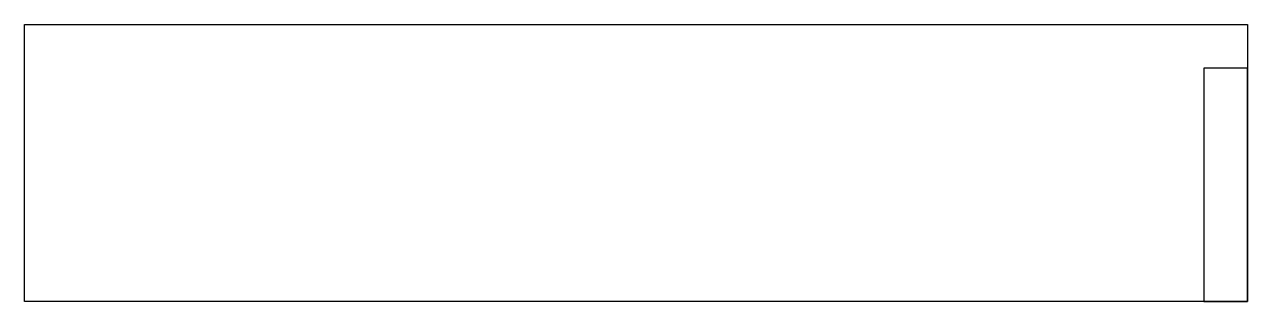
# Model space of a CAD drawing. Header units: inches. Extents: x -0.7 to 20.2, y 25.2 to 30.
import ezdxf

# ---------------------------------------------------------------- set-up
doc = ezdxf.new("R2010")
doc.units = ezdxf.units.IN
doc.layers.get('0').update_dxf_attribs({"linetype": 'CONTINUOUS'})

msp = doc.modelspace()

# ---------------------------------------------------------------- linework, layer by layer
for points in [[(20.25, 25.25), (-0.75, 25.25), (-0.75, 30), (20.25, 30)], [(19.5, 29.25), (19.5, 25.25), (20.25, 25.25), (20.25, 29.25)]]:
    msp.add_lwpolyline(points, close=True)

doc.saveas('drawing.dxf')
